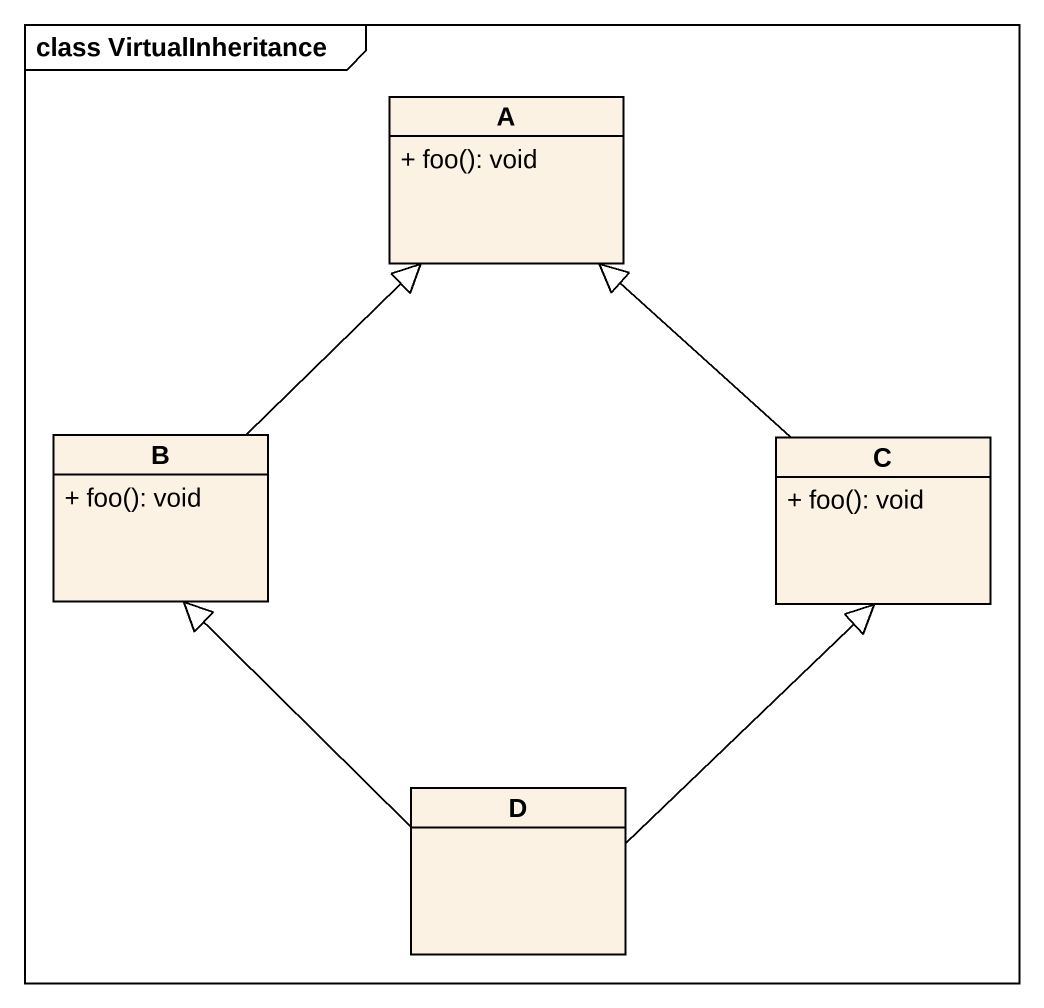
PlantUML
@startuml
mainframe class VirtualInheritance
hide circle
hide empty members
skinparam classAttributeIconSize 0
class A {
  + foo(): void
}
class B {
  + foo(): void
}
class C {
  + foo(): void
}
class D
B -up-|> A
C -up-|> A
D -up-|> B
D -up-|> C
@enduml
